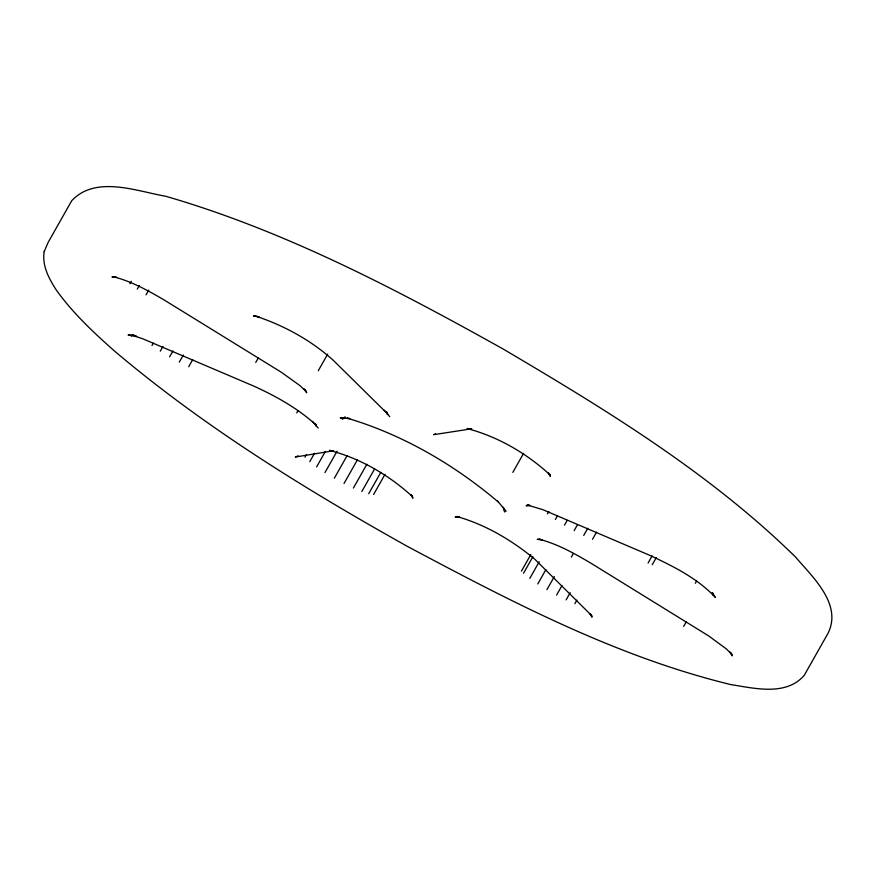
<?xml version="1.0" encoding="UTF-8"?>
<svg xmlns="http://www.w3.org/2000/svg" width="876" height="876" viewBox="0 0 876 876"><rect width="100%" height="100%" fill="white"/><g stroke="black" fill="none" stroke-linecap="round" stroke-linejoin="round"><path stroke-width="1.31" d="M129.9 283.682L131.236 281.305M137.28 289.113L139.295 285.554M146.04 294.818L148.723 290.065M151.986 345.516L153.322 343.14M160.286 351.166L162.98 346.403M169.605 356.839L172.977 350.893M179.306 362.138L183.336 355.01M188.712 366.726L192.742 359.587M255.737 362.467L258.431 357.715M318.273 370.723L327.69 354.079M296.712 412.925L298.059 410.548M304.979 457.108L306.326 454.732M309.786 461.641L314.495 453.319M316.608 466.908L325.346 451.458M324.974 472.569L337.074 451.173M334.325 478.23L347.104 455.651M344.016 483.508L357.474 459.736M353.4 488.052L366.847 464.28M361.821 491.535L374.6 468.956M368.708 493.725L380.819 472.339M373.603 494.491L385.035 474.277M512.821 472.394L523.574 453.374M547.478 513.884L548.825 511.507M521.439 571.152L530.845 554.508M523.519 573.276L532.937 556.632M555.395 519.457L557.421 515.898M529.816 578.368L539.222 561.724M564.494 525.162L567.188 520.41M537.798 583.953L545.868 569.696M574.152 530.615L577.514 524.669M546.931 589.658L554.333 576.583M571.305 557.147L573.331 553.588M583.712 535.433L587.741 528.294M556.599 595.089L561.976 585.573M592.505 539.288L596.545 532.159M566.137 599.863L570.167 592.734M574.886 603.673L576.901 600.115M648.076 563.049L652.105 555.921M652.237 564.746L656.266 557.618M695.336 583.263L696.683 580.887M683.674 626.395L686.368 621.632M344.87 417.173L342.374 419.089L345.243 417.107M255.65 315.634L253.722 316.422L255.551 315.886M133.053 335.048L131.126 335.837L134.028 335.125L128.104 334.993L136.776 336.417L134.17 335.99L142.635 338.738L254.084 386.228C275.535 396.04 296.581 407.625 314.243 423.415M298.201 455.859L295.3 457.042L333.625 450.746M435.514 433.883L433.598 434.671L471.748 428.802L467.017 428.539C497.82 436.544 526.783 453.418 550.117 474.956L548.256 472.777L550.413 476.413L549.132 473.598M529.213 505.364L526.115 505.737L529.947 505.452L527.067 504.97L542.77 509.635L650.441 555.614C673.688 566.52 697.69 578.445 715.407 597.465L712.276 592.505L713.458 595.516L713.141 593.457M114.975 276.717L111.931 277.068L116.694 277.385L113.935 276.925C131.915 281.525 148.307 290.69 164.206 300.008L281.229 372.19L299.636 385.363L305.582 390.904L303.786 388.802L306.731 392.82L305.472 390.05M343.359 417.6L340.315 417.951L349.831 418.575L347.082 418.126C402.664 434.573 454.392 464.696 498.466 502.145M458.236 516.544L455.17 516.906L459.582 516.982L456.779 516.522C485.403 524.527 511.781 540.207 534.612 559.041L591.847 615.773L589.986 613.594L592.012 617.186L590.731 614.361M539.233 539.167L537.207 539.408L541.97 539.715L539.211 539.255C557.541 543.941 574.218 553.369 590.413 562.885L708.673 635.91L726.434 648.996L731.788 654.284L729.949 652.127L732.27 655.85L730.989 653.036M253.493 315.962L259.066 316.816L256.438 316.389C284.547 325.719 311.341 340.556 333.384 360.408L385.955 412.246M332.365 450.866L329.464 450.384C360.288 458.312 389.207 475.241 412.585 496.725L410.735 494.546L412.946 498.214L411.665 495.389M497.579 501.094L506.12 511.19M384.192 410.165L389.721 416.702M312.535 421.4L318.196 428.079M386.962 412.596L387.783 414.414M315.437 423.973L316.258 425.791M503.295 507.346L504.685 512L504.204 508.901M386.557 411.687L387.4 414.523M315.305 424.006L315.864 425.9L315.546 423.842M44.161 251.609C41.917 265.537 48.914 278.645 56.228 289.923C72.741 313.082 93.677 332.617 114.887 351.375C204.579 427.203 305.089 489.082 407.34 546.361C510.719 601.407 616.255 656.748 730.759 684.572C754.586 688.317 786.21 696.321 804.278 675.287L827.809 633.687C842.832 604.604 812.632 576.999 795.277 556.775C709.472 472.766 605.896 409.672 503.032 348.955C395.295 288.806 284.711 230.771 165.717 196.257C136.459 191.198 95.78 175.047 71.722 200.714L48.191 242.313L44.161 251.609"/></g></svg>
